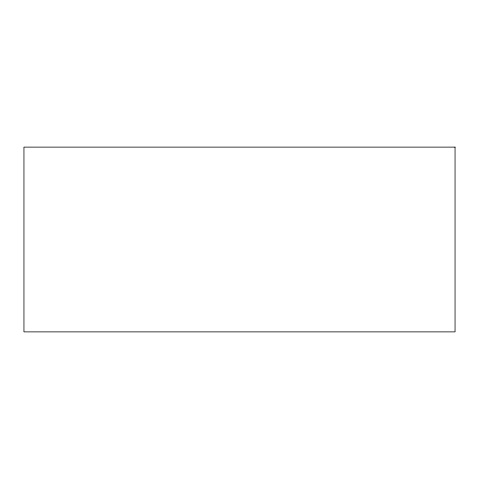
<?xml version="1.0" encoding="UTF-8"?>
<svg xmlns="http://www.w3.org/2000/svg" width="479" height="479" viewBox="0 0 479 479"><rect width="100%" height="100%" fill="white"/><g stroke="black" fill="none" stroke-linecap="round" stroke-linejoin="round"><path stroke-width="0.72" d="M455.05 147.119L23.95 147.119L23.95 331.881L455.05 331.881L455.05 147.119"/></g></svg>
